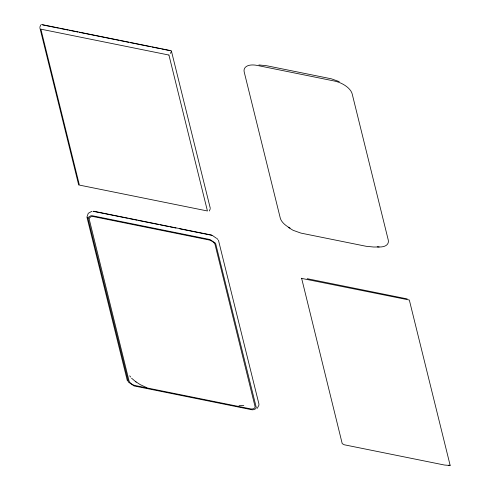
<?xml version="1.0" encoding="UTF-8"?>
<svg xmlns="http://www.w3.org/2000/svg" width="490" height="490" viewBox="0 0 490 490"><rect width="100%" height="100%" fill="white"/><g stroke="black" fill="none" stroke-linecap="round" stroke-linejoin="round"><path stroke-width="0.73" d="M39.886 27.054L40.78 24.941M170.434 53.447L171.335 51.328M209.334 210.97L210.235 208.85M257.275 408.311L258.83 405.383L258.965 404.146L218.411 240.039M91.795 211.325L88.249 213.297L86.932 217.113L127.406 381M92.971 211.447L93.621 211.429M243.806 405.598L239.034 405.677M379.144 246.978L373.656 247.021L366.104 246.28L300.97 233.111L293.118 230.312L288.23 227.354M301.601 278.197L342.228 443.677L344.329 444.791L444.485 465.035L450.181 465.5L409.322 300.021L301.436 278.357M258.922 64.95L266.48 65.709L331.399 78.829L339.252 81.634M41.521 24.5L171.341 50.74L210.265 208.183M42.685 24.935L58.408 28.114M59.903 28.414L68.141 30.08M69.635 30.38L77.873 32.046M79.374 32.346L109.325 38.404M110.82 38.704L119.058 40.37M120.552 40.676L128.79 42.336M130.291 42.642L150.504 46.728M152.004 47.028L160.242 48.694M161.737 49L169.975 50.666M93.67 211.208L211.668 235.059M94.576 211.613L127.437 218.252M128.925 218.558L137.145 220.218M138.639 220.518L158.803 224.598M160.297 224.898L168.511 226.558M170.006 226.858L175.977 228.071M179.714 228.824L207.344 234.41M208.838 234.71L212.274 235.445M307.175 278.694L407.166 298.906M448.681 465.194L450.059 465.231M146.804 387.688L140.287 384.65L135.35 381.428M212.519 235.549L216.378 238.226M216.917 238.612L217.229 238.887M131.553 378.182L136.165 382.114M129.697 375.855L130.622 377.018M217.376 239.053L217.585 239.377M39.855 27.728L78.7 185.036M290.049 228.046A16.519 8.63 23 0 1 280.268 218.044L244.222 72.073A16.519 8.63 23 0 1 257.201 65.427L334.382 81.028A16.519 8.63 23 0 1 352.175 93.89L388.221 239.867A16.519 8.63 23 0 1 377.233 246.831M87.796 217.597L128.521 382.206L134.076 385.942L252.074 409.793C253.581 409.91 256.007 409.168 256.307 407.631L215.582 243.285L210.032 239.543L92.034 215.692L90.858 215.765L87.796 217.597M88.978 218.221L129.152 381.355C130.285 383.443 132.637 384.779 134.86 385.477L250.96 408.948C252.46 409.205 255.1 408.623 255.125 406.816L214.951 244.136C213.818 242.048 211.466 240.713 209.242 240.008L93.143 216.537L91.14 216.666L88.978 218.221M168.928 55.045L40.884 29.161L79.392 185.091L207.435 210.976L168.928 55.045"/></g></svg>
